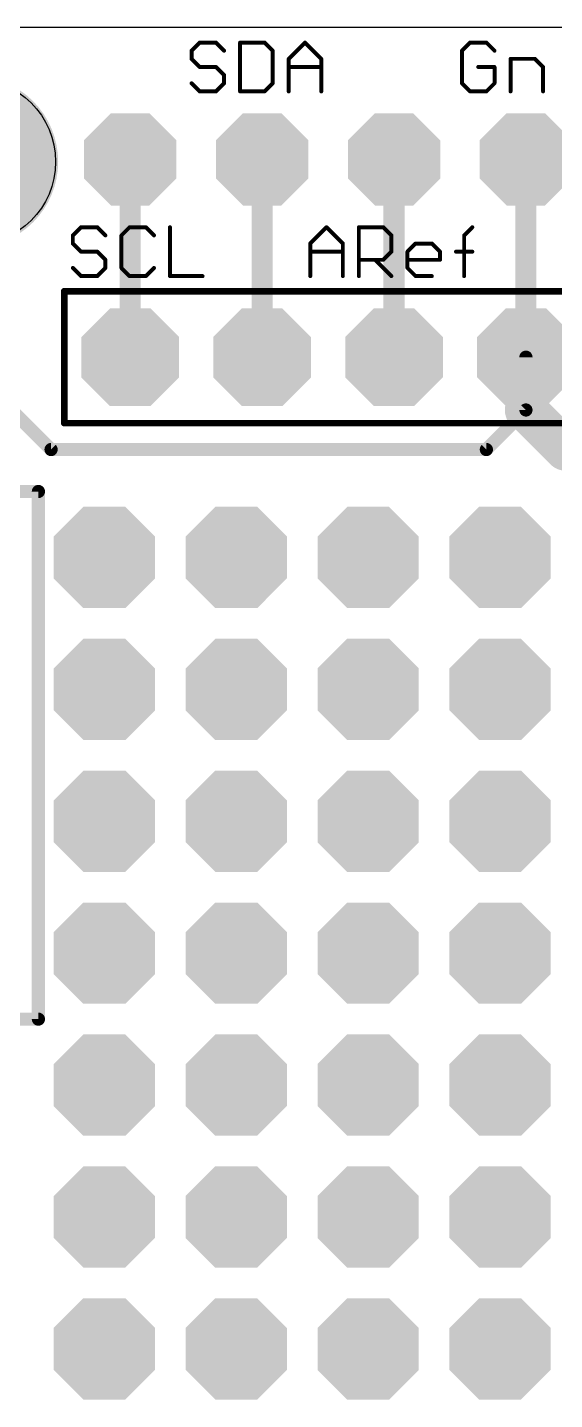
# Model space of a CAD drawing. Extents: x 0 to 68.6, y 0 to 53.3.
# Drawn here: x 16.82 to 26.97, y 26.92 to 53.34 of the extents above; entities that cross this region are included whole.
import ezdxf

# ---------------------------------------------------------------- set-up
doc = ezdxf.new("R2010")
doc.units = 0
for name, color, linetype in [('16', 132, 'CONTINUOUS'), ('17', 110, 'CONTINUOUS'), ('18', 110, 'CONTINUOUS'), ('20', 53, 'CONTINUOUS'), ('21', 40, 'CONTINUOUS'), ('29', 253, 'CONTINUOUS')]:
    doc.layers.add(name, color=color, linetype=linetype)

# ---------------------------------------------------------------- blocks, each defined once
blk = doc.blocks.new('OCTAGONP')
at = {"const_width": 0.5}
blk.add_lwpolyline([(-0.25, -0.1036), (-0.25, 0.1036), (-0.1036, 0.25), (0.1036, 0.25), (0.25, 0.1036), (0.25, -0.1036), (0.1036, -0.25), (-0.1036, -0.25), (-0.25, -0.1036), (-0.25, 0.1036)], dxfattribs=at)
blk = doc.blocks.new('OCTAGONV')
at = {"const_width": 0.5}
blk.add_lwpolyline([(-0.25, -0.1036), (-0.25, 0.1036), (-0.1036, 0.25), (0.1036, 0.25), (0.25, 0.1036), (0.25, -0.1036), (0.1036, -0.25), (-0.1036, -0.25), (-0.25, -0.1036), (-0.25, 0.1036)], dxfattribs=at)

msp = doc.modelspace()

# ---------------------------------------------------------------- linework, layer by layer
at = {"layer": '16'}
for points, const_width in [([(18.796, 50.8), (18.796, 46.99)], 0.4064), ([(21.336, 50.8), (21.336, 46.99)], 0.4064), ([(23.876, 46.99), (23.876, 50.8)], 0.4064), ([(26.416, 50.8), (26.416, 46.99)], 0.4064), ([(14.732, 47.752), (17.272, 45.212)], 0.254), ([(26.416, 45.974), (26.416, 46.99)], 0.254), ([(26.416, 45.974), (27.178, 45.212)], 0.8128), ([(25.654, 45.212), (26.416, 45.974)], 0.254), ([(27.178, 45.212), (64.262, 45.212)], 0.8128), ([(17.272, 45.212), (25.654, 45.212)], 0.254)]:
    msp.add_lwpolyline(points, dxfattribs=dict(at, const_width=const_width))
for points, const_width in [([(18.8976, 50.8, 1), (18.6944, 50.8)], 0.2032), ([(21.4376, 50.8, 1), (21.2344, 50.8)], 0.2032), ([(23.9776, 50.8, 1), (23.7744, 50.8)], 0.2032), ([(26.5176, 50.8, 1), (26.3144, 50.8)], 0.2032), ([(18.6944, 46.99, 1), (18.8976, 46.99)], 0.2032), ([(21.2344, 46.99, 1), (21.4376, 46.99)], 0.2032), ([(23.7744, 46.99, 1), (23.9776, 46.99)], 0.2032), ([(26.3144, 46.99, 1), (26.5176, 46.99)], 0.2032), ([(26.4795, 46.99, 1), (26.3525, 46.99)], 0.127), ([(26.5597, 46.1177, 1), (26.2723, 45.8303)], 0.4064), ([(26.3525, 45.974, 1), (26.4795, 45.974)], 0.127), ([(26.4609, 45.9291, 1), (26.3711, 46.0189)], 0.127), ([(27.178, 45.4152, 1), (27.178, 45.0088)], 0.4064), ([(27.0343, 45.0683, 1), (27.3217, 45.3557)], 0.4064), ([(17.272, 45.2755, 1), (17.272, 45.1485)], 0.127), ([(17.2271, 45.1671, 1), (17.3169, 45.2569)], 0.127), ([(25.6091, 45.2569, 1), (25.6989, 45.1671)], 0.127), ([(25.654, 45.1485, 1), (25.654, 45.2755)], 0.127)]:
    msp.add_lwpolyline(points, format="xyb", dxfattribs=dict(at, const_width=const_width))
at = {"layer": '20'}
msp.add_line((64.516, 53.34), (0, 53.34), dxfattribs=at)
msp.add_circle((15.7581, 50.7543), 1.6, dxfattribs=at)
at = {"layer": '21'}
for points, const_width in [([(20.1339, 53.0487), (19.9771, 52.8919)], 0.0762), ([(19.9771, 52.8919), (19.9771, 52.7352)], 0.0762), ([(20.4474, 53.0487), (20.1339, 53.0487)], 0.0762), ([(20.6042, 52.8919), (20.4474, 53.0487)], 0.0762), ([(20.9126, 53.0487), (20.9126, 52.1081)], 0.0762), ([(21.3829, 53.0487), (20.9126, 53.0487)], 0.0762), ([(21.5397, 52.8919), (21.3829, 53.0487)], 0.0762), ([(21.5397, 52.2649), (21.5397, 52.8919)], 0.0762), ([(21.8481, 52.7352), (22.1617, 53.0487)], 0.0762), ([(22.1617, 53.0487), (22.4752, 52.7352)], 0.0762), ([(25.3409, 53.0487), (25.1841, 52.8919)], 0.0762), ([(25.1841, 52.8919), (25.1841, 52.2649)], 0.0762), ([(25.6544, 53.0487), (25.3409, 53.0487)], 0.0762), ([(25.8112, 52.8919), (25.6544, 53.0487)], 0.0762), ([(19.9771, 52.7352), (20.1339, 52.5784)], 0.0762), ([(20.1339, 52.5784), (20.4474, 52.5784)], 0.0762), ([(20.4474, 52.5784), (20.6042, 52.4216)], 0.0762), ([(21.8481, 52.1081), (21.8481, 52.7352)], 0.0762), ([(21.8481, 52.5784), (22.4752, 52.5784)], 0.0762), ([(22.4752, 52.7352), (22.4752, 52.1081)], 0.0762), ([(25.8112, 52.5784), (25.4976, 52.5784)], 0.0762), ([(25.8112, 52.2649), (25.8112, 52.5784)], 0.0762), ([(26.1196, 52.1081), (26.1196, 52.7352)], 0.0762), ([(26.1196, 52.7352), (26.5899, 52.7352)], 0.0762), ([(26.5899, 52.7352), (26.7467, 52.5784)], 0.0762), ([(26.7467, 52.5784), (26.7467, 52.1081)], 0.0762), ([(20.6042, 52.4216), (20.6042, 52.2649)], 0.0762), ([(20.1339, 52.1081), (19.9771, 52.2649)], 0.0762), ([(20.4474, 52.1081), (20.1339, 52.1081)], 0.0762), ([(20.6042, 52.2649), (20.4474, 52.1081)], 0.0762), ([(20.9126, 52.1081), (21.3829, 52.1081)], 0.0762), ([(21.3829, 52.1081), (21.5397, 52.2649)], 0.0762), ([(25.1841, 52.2649), (25.3409, 52.1081)], 0.0762), ([(25.3409, 52.1081), (25.6544, 52.1081)], 0.0762), ([(25.6544, 52.1081), (25.8112, 52.2649)], 0.0762), ([(17.8479, 49.4927), (17.6911, 49.3359)], 0.0762), ([(18.1614, 49.4927), (17.8479, 49.4927)], 0.0762), ([(18.3182, 49.3359), (18.1614, 49.4927)], 0.0762), ([(18.7834, 49.4927), (18.6266, 49.3359)], 0.0762), ([(19.0969, 49.4927), (18.7834, 49.4927)], 0.0762), ([(19.2537, 49.3359), (19.0969, 49.4927)], 0.0762), ([(19.5621, 49.4927), (19.5621, 48.5521)], 0.0762), ([(22.2631, 49.1792), (22.5766, 49.4927)], 0.0762), ([(22.5766, 49.4927), (22.8902, 49.1792)], 0.0762), ([(23.1986, 48.5521), (23.1986, 49.4927)], 0.0762), ([(23.1986, 49.4927), (23.6689, 49.4927)], 0.0762), ([(23.6689, 49.4927), (23.8257, 49.3359)], 0.0762), ([(25.2264, 49.3359), (25.3832, 49.4927)], 0.0762), ([(17.6911, 49.3359), (17.6911, 49.1792)], 0.0762), ([(17.6911, 49.1792), (17.8479, 49.0224)], 0.0762), ([(18.6266, 49.3359), (18.6266, 48.7089)], 0.0762), ([(22.2631, 48.5521), (22.2631, 49.1792)], 0.0762), ([(22.8902, 49.1792), (22.8902, 48.5521)], 0.0762), ([(23.8257, 49.3359), (23.8257, 49.0224)], 0.0762), ([(24.1341, 49.0224), (24.2909, 49.1792)], 0.0762), ([(24.2909, 49.1792), (24.6044, 49.1792)], 0.0762), ([(24.6044, 49.1792), (24.7612, 49.0224)], 0.0762), ([(25.2264, 48.5521), (25.2264, 49.3359)], 0.0762), ([(17.8479, 49.0224), (18.1614, 49.0224)], 0.0762), ([(18.1614, 49.0224), (18.3182, 48.8656)], 0.0762), ([(18.3182, 48.8656), (18.3182, 48.7089)], 0.0762), ([(22.2631, 49.0224), (22.8902, 49.0224)], 0.0762), ([(23.6689, 48.8656), (23.1986, 48.8656)], 0.0762), ([(23.5122, 48.8656), (23.8257, 48.5521)], 0.0762), ([(23.8257, 49.0224), (23.6689, 48.8656)], 0.0762), ([(24.1341, 48.7089), (24.1341, 49.0224)], 0.0762), ([(24.7612, 48.8656), (24.1341, 48.8656)], 0.0762), ([(24.7612, 49.0224), (24.7612, 48.8656)], 0.0762), ([(25.0697, 49.0224), (25.3832, 49.0224)], 0.0762), ([(17.8479, 48.5521), (17.6911, 48.7089)], 0.0762), ([(18.3182, 48.7089), (18.1614, 48.5521)], 0.0762), ([(18.6266, 48.7089), (18.7834, 48.5521)], 0.0762), ([(19.0969, 48.5521), (19.2537, 48.7089)], 0.0762), ([(24.2909, 48.5521), (24.1341, 48.7089)], 0.0762), ([(18.1614, 48.5521), (17.8479, 48.5521)], 0.0762), ([(18.7834, 48.5521), (19.0969, 48.5521)], 0.0762), ([(19.5621, 48.5521), (20.1892, 48.5521)], 0.0762), ([(24.6044, 48.5521), (24.2909, 48.5521)], 0.0762), ([(17.526, 48.26), (42.926, 48.26)], 0.127), ([(17.526, 45.72), (17.526, 48.26)], 0.127), ([(42.926, 45.72), (17.526, 45.72)], 0.127), ([(17.0281, 44.4043), (11.9481, 44.4043)], 0.254), ([(17.0281, 34.2443), (17.0281, 44.4043)], 0.254), ([(12.3291, 34.2443), (17.0281, 34.2443)], 0.254)]:
    msp.add_lwpolyline(points, dxfattribs=dict(at, const_width=const_width))
for points, const_width in [([(19.9636, 52.9054, 1), (19.9906, 52.8785)], 0.0381), ([(19.9962, 52.8919, 1), (19.9581, 52.8919)], 0.0381), ([(20.1339, 53.0678, 1), (20.1339, 53.0297)], 0.0381), ([(20.1473, 53.0352, 1), (20.1204, 53.0622)], 0.0381), ([(20.4609, 53.0622, 1), (20.4339, 53.0352)], 0.0381), ([(20.4474, 53.0297, 1), (20.4474, 53.0678)], 0.0381), ([(20.5907, 52.8785, 1), (20.6176, 52.9054)], 0.0381), ([(20.9317, 53.0487, 1), (20.8936, 53.0487)], 0.0381), ([(20.9126, 53.0678, 1), (20.9126, 53.0297)], 0.0381), ([(21.3964, 53.0622, 1), (21.3694, 53.0352)], 0.0381), ([(21.3829, 53.0297, 1), (21.3829, 53.0678)], 0.0381), ([(21.5587, 52.8919, 1), (21.5206, 52.8919)], 0.0381), ([(21.5262, 52.8785, 1), (21.5532, 52.9054)], 0.0381), ([(22.1751, 53.0622, 1), (22.1482, 53.0352)], 0.0381), ([(22.1751, 53.0352, 1), (22.1482, 53.0622)], 0.0381), ([(25.2032, 52.8919, 1), (25.1651, 52.8919)], 0.0381), ([(25.1706, 52.9054, 1), (25.1976, 52.8785)], 0.0381), ([(25.3409, 53.0678, 1), (25.3409, 53.0297)], 0.0381), ([(25.3543, 53.0352, 1), (25.3274, 53.0622)], 0.0381), ([(25.6679, 53.0622, 1), (25.6409, 53.0352)], 0.0381), ([(25.6544, 53.0297, 1), (25.6544, 53.0678)], 0.0381), ([(25.7977, 52.8785, 1), (25.8246, 52.9054)], 0.0381), ([(19.9906, 52.7486, 1), (19.9636, 52.7217)], 0.0381), ([(19.9581, 52.7352, 1), (19.9962, 52.7352)], 0.0381), ([(20.1339, 52.5975, 1), (20.1339, 52.5594)], 0.0381), ([(20.1204, 52.5649, 1), (20.1473, 52.5919)], 0.0381), ([(20.4609, 52.5919, 1), (20.4339, 52.5649)], 0.0381), ([(20.4474, 52.5594, 1), (20.4474, 52.5975)], 0.0381), ([(21.8481, 52.5975, 1), (21.8481, 52.5594)], 0.0381), ([(21.8672, 52.7352, 1), (21.8291, 52.7352)], 0.0381), ([(21.8347, 52.7486, 1), (21.8616, 52.7217)], 0.0381), ([(22.4943, 52.7352, 1), (22.4562, 52.7352)], 0.0381), ([(22.4617, 52.7217, 1), (22.4887, 52.7486)], 0.0381), ([(22.4752, 52.5594, 1), (22.4752, 52.5975)], 0.0381), ([(25.4976, 52.5975, 1), (25.4976, 52.5594)], 0.0381), ([(25.8302, 52.5784, 1), (25.7921, 52.5784)], 0.0381), ([(25.8112, 52.5594, 1), (25.8112, 52.5975)], 0.0381), ([(26.1196, 52.7542, 1), (26.1196, 52.7161)], 0.0381), ([(26.1387, 52.7352, 1), (26.1006, 52.7352)], 0.0381), ([(26.6034, 52.7486, 1), (26.5764, 52.7217)], 0.0381), ([(26.5899, 52.7161, 1), (26.5899, 52.7542)], 0.0381), ([(26.7657, 52.5784, 1), (26.7276, 52.5784)], 0.0381), ([(26.7332, 52.5649, 1), (26.7602, 52.5919)], 0.0381), ([(20.6232, 52.4216, 1), (20.5851, 52.4216)], 0.0381), ([(20.5907, 52.4082, 1), (20.6176, 52.4351)], 0.0381), ([(19.9906, 52.2783, 1), (19.9636, 52.2514)], 0.0381), ([(20.1339, 52.1272, 1), (20.1339, 52.0891)], 0.0381), ([(20.1204, 52.0946, 1), (20.1473, 52.1216)], 0.0381), ([(20.4339, 52.1216, 1), (20.4609, 52.0946)], 0.0381), ([(20.4474, 52.0891, 1), (20.4474, 52.1272)], 0.0381), ([(20.5851, 52.2649, 1), (20.6232, 52.2649)], 0.0381), ([(20.6176, 52.2514, 1), (20.5907, 52.2783)], 0.0381), ([(20.9126, 52.1272, 1), (20.9126, 52.0891)], 0.0381), ([(20.8936, 52.1081, 1), (20.9317, 52.1081)], 0.0381), ([(21.3694, 52.1216, 1), (21.3964, 52.0946)], 0.0381), ([(21.3829, 52.0891, 1), (21.3829, 52.1272)], 0.0381), ([(21.5206, 52.2649, 1), (21.5587, 52.2649)], 0.0381), ([(21.5532, 52.2514, 1), (21.5262, 52.2783)], 0.0381), ([(21.8291, 52.1081, 1), (21.8672, 52.1081)], 0.0381), ([(22.4562, 52.1081, 1), (22.4943, 52.1081)], 0.0381), ([(25.1976, 52.2783, 1), (25.1706, 52.2514)], 0.0381), ([(25.1651, 52.2649, 1), (25.2032, 52.2649)], 0.0381), ([(25.3409, 52.1272, 1), (25.3409, 52.0891)], 0.0381), ([(25.3274, 52.0946, 1), (25.3543, 52.1216)], 0.0381), ([(25.6409, 52.1216, 1), (25.6679, 52.0946)], 0.0381), ([(25.6544, 52.0891, 1), (25.6544, 52.1272)], 0.0381), ([(25.7921, 52.2649, 1), (25.8302, 52.2649)], 0.0381), ([(25.8246, 52.2514, 1), (25.7977, 52.2783)], 0.0381), ([(26.1006, 52.1081, 1), (26.1387, 52.1081)], 0.0381), ([(26.7276, 52.1081, 1), (26.7657, 52.1081)], 0.0381), ([(17.8479, 49.5118, 1), (17.8479, 49.4737)], 0.0381), ([(17.8613, 49.4792, 1), (17.8344, 49.5062)], 0.0381), ([(18.1749, 49.5062, 1), (18.1479, 49.4792)], 0.0381), ([(18.1614, 49.4737, 1), (18.1614, 49.5118)], 0.0381), ([(18.7834, 49.5118, 1), (18.7834, 49.4737)], 0.0381), ([(18.7969, 49.4792, 1), (18.7699, 49.5062)], 0.0381), ([(19.1104, 49.5062, 1), (19.0834, 49.4792)], 0.0381), ([(19.0969, 49.4737, 1), (19.0969, 49.5118)], 0.0381), ([(19.5812, 49.4927, 1), (19.5431, 49.4927)], 0.0381), ([(22.5901, 49.5062, 1), (22.5632, 49.4792)], 0.0381), ([(22.5901, 49.4792, 1), (22.5632, 49.5062)], 0.0381), ([(23.1986, 49.5118, 1), (23.1986, 49.4737)], 0.0381), ([(23.2177, 49.4927, 1), (23.1796, 49.4927)], 0.0381), ([(23.6824, 49.5062, 1), (23.6554, 49.4792)], 0.0381), ([(23.6689, 49.4737, 1), (23.6689, 49.5118)], 0.0381), ([(25.3967, 49.4792, 1), (25.3697, 49.5062)], 0.0381), ([(17.6776, 49.3494, 1), (17.7046, 49.3225)], 0.0381), ([(17.7046, 49.1926, 1), (17.6776, 49.1657)], 0.0381), ([(17.7102, 49.3359, 1), (17.6721, 49.3359)], 0.0381), ([(17.6721, 49.1792, 1), (17.7102, 49.1792)], 0.0381), ([(18.3047, 49.3225, 1), (18.3316, 49.3494)], 0.0381), ([(18.6131, 49.3494, 1), (18.6401, 49.3225)], 0.0381), ([(18.6457, 49.3359, 1), (18.6076, 49.3359)], 0.0381), ([(19.2402, 49.3225, 1), (19.2672, 49.3494)], 0.0381), ([(22.2822, 49.1792, 1), (22.2441, 49.1792)], 0.0381), ([(22.2496, 49.1926, 1), (22.2766, 49.1657)], 0.0381), ([(22.9092, 49.1792, 1), (22.8711, 49.1792)], 0.0381), ([(22.8767, 49.1657, 1), (22.9036, 49.1926)], 0.0381), ([(23.8447, 49.3359, 1), (23.8066, 49.3359)], 0.0381), ([(23.8122, 49.3225, 1), (23.8392, 49.3494)], 0.0381), ([(24.2909, 49.1982, 1), (24.2909, 49.1601)], 0.0381), ([(24.3044, 49.1657, 1), (24.2774, 49.1926)], 0.0381), ([(24.6179, 49.1926, 1), (24.591, 49.1657)], 0.0381), ([(24.6044, 49.1601, 1), (24.6044, 49.1982)], 0.0381), ([(25.2455, 49.3359, 1), (25.2074, 49.3359)], 0.0381), ([(25.213, 49.3494, 1), (25.2399, 49.3225)], 0.0381), ([(17.8479, 49.0415, 1), (17.8479, 49.0034)], 0.0381), ([(17.8344, 49.0089, 1), (17.8613, 49.0359)], 0.0381), ([(18.1749, 49.0359, 1), (18.1479, 49.0089)], 0.0381), ([(18.1614, 49.0034, 1), (18.1614, 49.0415)], 0.0381), ([(18.3372, 48.8656, 1), (18.2991, 48.8656)], 0.0381), ([(18.3047, 48.8522, 1), (18.3316, 48.8791)], 0.0381), ([(22.2631, 49.0415, 1), (22.2631, 49.0034)], 0.0381), ([(22.8902, 49.0034, 1), (22.8902, 49.0415)], 0.0381), ([(23.1986, 48.8847, 1), (23.1986, 48.8466)], 0.0381), ([(23.5256, 48.8791, 1), (23.4987, 48.8522)], 0.0381), ([(23.6554, 48.8791, 1), (23.6824, 48.8522)], 0.0381), ([(23.6689, 48.8466, 1), (23.6689, 48.8847)], 0.0381), ([(23.8066, 49.0224, 1), (23.8447, 49.0224)], 0.0381), ([(23.8392, 49.0089, 1), (23.8122, 49.0359)], 0.0381), ([(24.1532, 49.0224, 1), (24.1151, 49.0224)], 0.0381), ([(24.1207, 49.0359, 1), (24.1476, 49.0089)], 0.0381), ([(24.1341, 48.8847, 1), (24.1341, 48.8466)], 0.0381), ([(24.7803, 49.0224, 1), (24.7422, 49.0224)], 0.0381), ([(24.7422, 48.8656, 1), (24.7803, 48.8656)], 0.0381), ([(24.7477, 49.0089, 1), (24.7747, 49.0359)], 0.0381), ([(24.7612, 48.8466, 1), (24.7612, 48.8847)], 0.0381), ([(25.0697, 49.0415, 1), (25.0697, 49.0034)], 0.0381), ([(25.3832, 49.0034, 1), (25.3832, 49.0415)], 0.0381), ([(17.7046, 48.7223, 1), (17.6776, 48.6954)], 0.0381), ([(18.2991, 48.7089, 1), (18.3372, 48.7089)], 0.0381), ([(18.3316, 48.6954, 1), (18.3047, 48.7223)], 0.0381), ([(18.6401, 48.7223, 1), (18.6131, 48.6954)], 0.0381), ([(18.6076, 48.7089, 1), (18.6457, 48.7089)], 0.0381), ([(19.2672, 48.6954, 1), (19.2402, 48.7223)], 0.0381), ([(24.1151, 48.7089, 1), (24.1532, 48.7089)], 0.0381), ([(24.1476, 48.7223, 1), (24.1207, 48.6954)], 0.0381), ([(17.8479, 48.5712, 1), (17.8479, 48.5331)], 0.0381), ([(17.8344, 48.5386, 1), (17.8613, 48.5656)], 0.0381), ([(18.1479, 48.5656, 1), (18.1749, 48.5386)], 0.0381), ([(18.1614, 48.5331, 1), (18.1614, 48.5712)], 0.0381), ([(18.7834, 48.5712, 1), (18.7834, 48.5331)], 0.0381), ([(18.7699, 48.5386, 1), (18.7969, 48.5656)], 0.0381), ([(19.0834, 48.5656, 1), (19.1104, 48.5386)], 0.0381), ([(19.0969, 48.5331, 1), (19.0969, 48.5712)], 0.0381), ([(19.5621, 48.5712, 1), (19.5621, 48.5331)], 0.0381), ([(19.5431, 48.5521, 1), (19.5812, 48.5521)], 0.0381), ([(20.1892, 48.5331, 1), (20.1892, 48.5712)], 0.0381), ([(22.2441, 48.5521, 1), (22.2822, 48.5521)], 0.0381), ([(22.8711, 48.5521, 1), (22.9092, 48.5521)], 0.0381), ([(23.1796, 48.5521, 1), (23.2177, 48.5521)], 0.0381), ([(23.8122, 48.5386, 1), (23.8392, 48.5656)], 0.0381), ([(24.2909, 48.5712, 1), (24.2909, 48.5331)], 0.0381), ([(24.2774, 48.5386, 1), (24.3044, 48.5656)], 0.0381), ([(24.6044, 48.5331, 1), (24.6044, 48.5712)], 0.0381), ([(25.2074, 48.5521, 1), (25.2455, 48.5521)], 0.0381), ([(17.526, 48.2918, 1), (17.526, 48.2283)], 0.0635), ([(17.5577, 48.26, 1), (17.4943, 48.26)], 0.0635), ([(17.526, 45.7518, 1), (17.526, 45.6882)], 0.0635), ([(17.4943, 45.72, 1), (17.5577, 45.72)], 0.0635), ([(17.0916, 44.4043, 1), (16.9646, 44.4043)], 0.127), ([(17.0281, 44.3408, 1), (17.0281, 44.4678)], 0.127), ([(17.0281, 34.1808, 1), (17.0281, 34.3078)], 0.127), ([(16.9646, 34.2443, 1), (17.0916, 34.2443)], 0.127)]:
    msp.add_lwpolyline(points, format="xyb", dxfattribs=dict(at, const_width=const_width))
at = {"layer": '29', "const_width": 1.6508}
msp.add_lwpolyline([(15.7581, 49.9289, 1), (15.7581, 51.5797, 1), (15.7581, 49.9289)], format="xyb", dxfattribs=at)

# ---------------------------------------------------------------- block references
at = {"layer": '17', "xscale": 1.6764, "yscale": 1.6764}
for p in [(18.796, 50.8), (18.796, 50.8), (21.336, 50.8), (21.336, 50.8), (23.876, 50.8), (23.876, 50.8), (26.416, 50.8), (26.416, 50.8)]:
    msp.add_blockref('OCTAGONP', p, dxfattribs=at)
at = {"layer": '17', "xscale": 1.778, "yscale": 1.778, "rotation": 90}
for p in [(18.796, 46.99), (18.796, 46.99), (21.336, 46.99), (21.336, 46.99), (23.876, 46.99), (23.876, 46.99), (26.416, 46.99), (26.416, 46.99)]:
    msp.add_blockref('OCTAGONP', p, dxfattribs=at)
at = {"layer": '18', "xscale": 1.95, "yscale": 1.95}
for p in [(18.2981, 43.1343), (18.2981, 43.1343), (20.8381, 43.1343), (20.8381, 43.1343), (23.3781, 43.1343), (23.3781, 43.1343), (25.9181, 43.1343), (25.9181, 43.1343), (18.2981, 40.5943), (18.2981, 40.5943), (20.8381, 40.5943), (20.8381, 40.5943), (23.3781, 40.5943), (23.3781, 40.5943), (25.9181, 40.5943), (25.9181, 40.5943), (18.2981, 38.0543), (18.2981, 38.0543), (20.8381, 38.0543), (20.8381, 38.0543), (23.3781, 38.0543), (23.3781, 38.0543), (25.9181, 38.0543), (25.9181, 38.0543), (18.2981, 35.5143), (18.2981, 35.5143), (20.8381, 35.5143), (20.8381, 35.5143), (23.3781, 35.5143), (23.3781, 35.5143), (25.9181, 35.5143), (25.9181, 35.5143), (18.2981, 32.9743), (18.2981, 32.9743), (20.8381, 32.9743), (20.8381, 32.9743), (23.3781, 32.9743), (23.3781, 32.9743), (25.9181, 32.9743), (25.9181, 32.9743), (18.2981, 30.4343), (18.2981, 30.4343), (20.8381, 30.4343), (20.8381, 30.4343), (23.3781, 30.4343), (23.3781, 30.4343), (25.9181, 30.4343), (25.9181, 30.4343), (18.2981, 27.8943), (18.2981, 27.8943), (20.8381, 27.8943), (20.8381, 27.8943), (23.3781, 27.8943), (23.3781, 27.8943), (25.9181, 27.8943), (25.9181, 27.8943)]:
    msp.add_blockref('OCTAGONV', p, dxfattribs=at)
at = {"layer": '29', "xscale": 1.778, "yscale": 1.778}
for p in [(18.796, 50.8), (21.336, 50.8), (23.876, 50.8), (26.416, 50.8)]:
    msp.add_blockref('OCTAGONP', p, dxfattribs=at)
at = {"layer": '29', "xscale": 1.8796, "yscale": 1.8796, "rotation": 90}
for p in [(18.796, 46.99), (21.336, 46.99), (23.876, 46.99), (26.416, 46.99)]:
    msp.add_blockref('OCTAGONP', p, dxfattribs=at)

doc.saveas('drawing.dxf')
